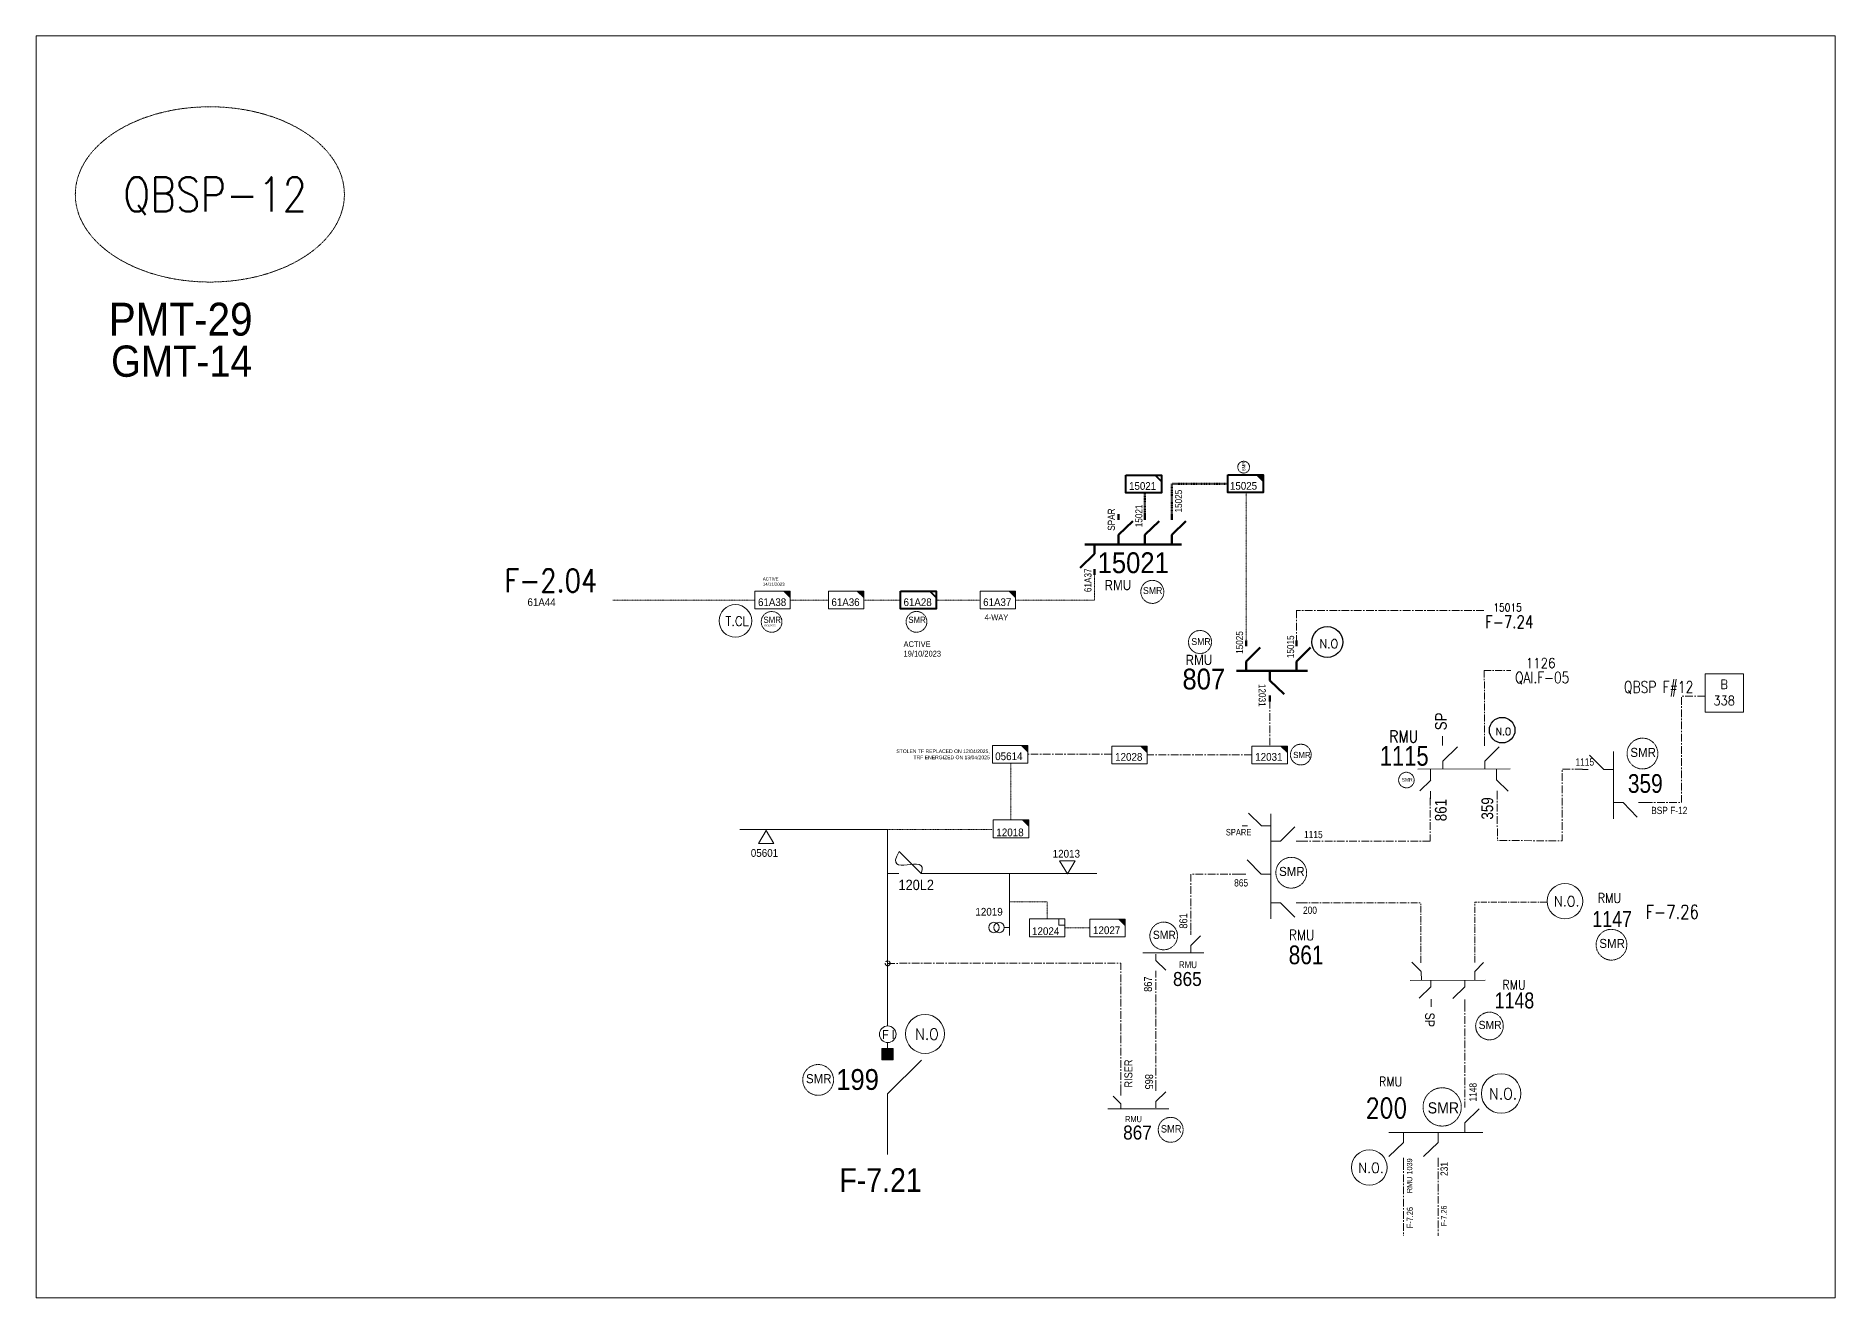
# Model space of a CAD drawing. Header units: metres. Extents: x 65984 to 144644, y -19036 to 23726.
# Drawn here: x 86634 to 88026, y 1802 to 2779 of the extents above; entities that cross this region are included whole.
import ezdxf
from ezdxf.enums import TextEntityAlignment as Align

# ---------------------------------------------------------------- set-up
doc = ezdxf.new("R2010")
doc.units = ezdxf.units.M
doc.header["$MEASUREMENT"] = 0
doc.linetypes.add('( Center )', pattern=[2, 1.25, -0.25, 0.25, -0.25])
doc.linetypes.add('DGN Style 3', pattern=[0.013877, 0, -0.013877])
doc.layers.get('0').update_dxf_attribs({"color": 95, "lineweight": 40})
for name, color, linetype, lineweight in [('ABS', 7, 'Continuous', 40), ('ABS NUMBER', 112, 'Continuous', 30), ('d_eos', 111, 'Continuous', 40), ('d_eos no', 121, 'Continuous', 40), ('d_fco', 5, 'Continuous', 40), ('d_fco text', 95, 'Continuous', 40), ('d_oh branch', 94, 'Continuous', 40), ('d_switch', 95, 'Continuous', 40), ('d_tf', 1, 'Continuous', 40), ('d_tf no', 6, 'Continuous', 40), ('d_tf_200', 1, 'Continuous', 40), ('d_ug cable', 95, 'Continuous', 40), ('d_ug main line', 95, 'Continuous', 40), ('d_unit sub', 7, 'Continuous', 40), ('EARTH FAULT INDICATOR', 95, 'Continuous', 40), ('FDR  2  04', 171, 'Continuous', 40), ('fedr no', 95, 'Continuous', 40), ('GRID STATION  04', 7, 'Continuous', 40), ('Level 37', 7, 'Continuous', 0), ('O H MAIN FEEDER', 4, 'Continuous', 100), ('SW N O', 114, 'Continuous', 30)]:
    doc.layers.add(name, color=color, linetype=linetype, lineweight=lineweight)
doc.styles.add('NASKHF', font='naskhf.shx', dxfattribs={"height": 8})
doc.styles.add('Style-Andalus', font='andlso.ttf')
doc.styles.add('Style-Arial', font='arial.ttf')
doc.styles.add('Style-ENGINEERING', font='ENGINEERING.shx')
doc.styles.add('Style-msdefault', font='msdefault.shx')
doc.styles.add('Style-simplex', font='simplex.shx')
doc.styles.add('Style-STANDARD', font='STANDARD.shx')

# ---------------------------------------------------------------- blocks, each defined once
blk = doc.blocks.new('*U1038')
at = {"layer": 'd_eos', "color": 2, "linetype": 'Continuous', "lineweight": 13, "ltscale": 1.028055}
for p, q in [((0.01, 16.17), (0.01, -16.15)), ((4.66, 8.43), (11.46, 15.43)), ((0.01, 8.42), (4.66, 8.43)), ((12.11, 8.43), (14.93, 8.43)), ((-12.08, -7.43), (-14.9, -7.43)), ((-4.64, -7.43), (-11.43, -14.44)), ((0.01, -7.43), (-4.64, -7.43))]:
    blk.add_line(p, q, dxfattribs=at)
blk = doc.blocks.new('TF3')
at = {"color": 0, "linetype": 'ByBlock', "lineweight": -2}
for p, q in [((11.3, 9), (18.3, 9)), ((18.3, 9), (18.3, 2))]:
    blk.add_line(p, q, dxfattribs=at)
at = {"color": 0, "linetype": 'ByBlock', "lineweight": -2, "flags": 128}
blk.add_lwpolyline([(18.3, 2), (11.3, 2), (11.3, 9)], dxfattribs=at)
at = {"color": 0, "linetype": 'ByBlock', "lineweight": -2}
blk.add_3dface([(-21.7, 9), (18.3, 9), (18.3, -11), (-21.7, -11)], dxfattribs=at)
blk = doc.blocks.new('TF_8')
at = {"color": 0, "linetype": 'ByBlock', "lineweight": -2}
blk.add_line((6.3, 4.95), (9.9, 1.35), dxfattribs=at)
blk.add_3dface([(-10.1, 4.95), (9.9, 4.95), (9.9, -5.05), (-10.1, -5.05)], dxfattribs=at)
blk = doc.blocks.new('exist.us-1000kva')
at = {"color": 0, "linetype": 'ByBlock', "lineweight": -2, "flags": 128}
blk.add_lwpolyline([(40, 12.9), (32.8, 20), (40, 20)], close=True, dxfattribs=at)
at = {"color": 0, "linetype": 'ByBlock', "lineweight": -2, "extrusion": (0, 0, -1)}
blk.add_solid([(-40, 12.9), (-32.8, 20), (-40, 20)], dxfattribs=at)
at = {"color": 0, "linetype": 'ByBlock', "lineweight": -2, "xscale": 2, "yscale": 2}
blk.add_blockref('TF_8', (20.2, 10.1), dxfattribs=at)
blk = doc.blocks.new('TFU_90')
at = {"layer": 'd_tf_200', "color": 154, "linetype": 'Continuous', "lineweight": 13}
blk.add_line((0, 10), (0, 0), dxfattribs=at)
for centre in [(0, 30), (0, 20)]:
    blk.add_circle(centre, 10, dxfattribs=at)
blk = doc.blocks.new('ABS2_1_1')
at = {"color": 0, "linetype": 'ByBlock', "lineweight": -2, "ltscale": 500}
for q in [(-29900, 43500), (0, 0)]:
    blk.add_line((0, 13600), q, dxfattribs=at)
at = {"color": 0, "linetype": 'ByBlock', "lineweight": -2, "ltscale": 500, "flags": 128}
for points in [[(5000, 43600), (-5000, 43600), (-5000, 53600), (5000, 53600)], [(3791, 49653), (3791, 49653), (3791, 49653)]]:
    blk.add_lwpolyline(points, close=True, dxfattribs=at)
at = {"color": 0, "linetype": 'ByBlock', "lineweight": -2, "ltscale": 500}
for points in [[(5000, 43600), (-5000, 43600), (5000, 53600), (-5000, 53600)], [(3791, 49653), (3791, 49653), (3791, 49653)]]:
    blk.add_solid(points, dxfattribs=at)
blk = doc.blocks.new('*U1012')
at = {"layer": 'd_fco', "color": 7, "linetype": 'Continuous', "lineweight": 13}
blk.add_line((-4.6, 4.21), (-10.13, 4.21), dxfattribs=at)
at = {"layer": 'd_fco', "color": 7, "linetype": 'Continuous', "lineweight": 13, "flags": 128}
blk.add_lwpolyline([(13.02, 4.21), (7.07, 4.21), (-4.4, -7.26)], dxfattribs=at)
at = {"layer": 'd_fco', "color": 7, "linetype": 'Continuous', "lineweight": 13}
blk.add_open_spline([(-4.4, -7.26), (-13, 7.69), (11.58, -7.67), (7.07, 4.21)], degree=3, dxfattribs=at)
blk = doc.blocks.new('*U1006')
at = {"layer": 'EARTH FAULT INDICATOR', "color": 2, "linetype": 'Continuous', "lineweight": 13}
blk.add_circle((0.02, 0.13), 4, dxfattribs=at)
at = {"layer": 'EARTH FAULT INDICATOR', "color": 2, "lineweight": 13, "style": 'Style-Andalus', "width": 0.9}
blk.add_text('F I', height=4.234, dxfattribs=at).set_placement((-2.61, 2.11), align=Align.TOP_LEFT)
blk = doc.blocks.new('*U1460')
at = {"layer": 'SW N O', "color": 3, "lineweight": 13, "ltscale": 0.426762}
blk.add_circle((0, 0), 16.8, dxfattribs=at)
at = {"layer": 'SW N O', "color": 3, "lineweight": 13, "style": 'Style-STANDARD'}
blk.add_text('N.O.', height=9.6, dxfattribs=at).set_placement((1.7, -0.2), align=Align.MIDDLE_CENTER)
blk = doc.blocks.new('*U1280')
at = {"layer": 'SW N O', "color": 1, "lineweight": 13}
blk.add_circle((0, 0), 16.8, dxfattribs=at)
at = {"layer": 'SW N O', "color": 1, "lineweight": 13, "style": 'Style-STANDARD'}
blk.add_text('T.CL', height=9.6, dxfattribs=at).set_placement((1.7, -0.2), align=Align.MIDDLE_CENTER)
blk = doc.blocks.new('TRA1_770')
at = {"layer": 'd_tf', "color": 154, "linetype": 'Continuous', "lineweight": 13, "ltscale": 0.000599346, "flags": 128}
blk.add_lwpolyline([(10.1, -17), (0.1, 0), (-9.9, -17)], close=True, dxfattribs=at)
blk = doc.blocks.new('TRA1_769')
at = {"layer": 'd_tf', "color": 154, "linetype": 'Continuous', "lineweight": 13, "ltscale": 0.000599346, "xscale": 1.000046566207833, "yscale": 1.000046566207833, "zscale": 1.000046566207833, "rotation": 180}
blk.add_blockref('TRA1_770', (0, 0), dxfattribs=at)
blk = doc.blocks.new('*U3529')
at = {"layer": 'SW N O', "color": 3}
blk.add_circle((0, 0), 16.8, dxfattribs=at)
at = {"layer": 'SW N O', "color": 3, "insert": (1.7, -1.8), "char_height": 9.6, "attachment_point": 5, "line_spacing_factor": 0.6, "style": 'Style-STANDARD'}
blk.add_mtext('N.O', dxfattribs=at)
blk = doc.blocks.new('*U3790')
at = {"layer": 'SW N O', "color": 3, "lineweight": 13}
blk.add_circle((0, 0), 16.8, dxfattribs=at)
at = {"layer": 'SW N O', "color": 3, "lineweight": 13, "style": 'Style-STANDARD'}
blk.add_text('N.O', height=9.6, dxfattribs=at).set_placement((1.7, -0.2), align=Align.MIDDLE_CENTER)
blk = doc.blocks.new('*U3947')
at = {"layer": 'SW N O', "color": 3, "lineweight": 13, "ltscale": 0.426762}
blk.add_circle((0, 0), 16.8, dxfattribs=at)
at = {"layer": 'SW N O', "color": 3, "lineweight": 13, "style": 'Style-STANDARD'}
blk.add_text('N.O.', height=9.6, dxfattribs=at).set_placement((1.7, -0.2), align=Align.MIDDLE_CENTER)
blk = doc.blocks.new('*U4251')
at = {"layer": 'SW N O', "color": 3, "ltscale": 0.426762}
blk.add_circle((0, 0), 16.8, dxfattribs=at)
at = {"layer": 'SW N O', "color": 3, "insert": (1.7, -1.8), "char_height": 9.6, "attachment_point": 5, "line_spacing_factor": 0.6, "style": 'Style-STANDARD'}
blk.add_mtext('N.O', dxfattribs=at)

msp = doc.modelspace()

# ---------------------------------------------------------------- linework, layer by layer
at = {"layer": 'd_eos', "color": 7, "linetype": 'Continuous', "lineweight": 211, "ltscale": 1.007494}
for p, q in [((87471.7, 2404.6), (87471.7, 2409)), ((87492.2, 2404.6), (87492.2, 2409)), ((87512.9, 2404.6), (87512.9, 2409)), ((87453.1, 2366.4), (87453.1, 2361.9))]:
    msp.add_line(p, q, dxfattribs=at)
at = {"layer": 'd_eos', "color": 2, "linetype": 'Continuous', "lineweight": 211, "ltscale": 1.007494}
for p, q in [((87471.7, 2392.8), (87482.7, 2403.5)), ((87492.2, 2392.8), (87503.2, 2403.5)), ((87512.9, 2392.8), (87523.9, 2403.5)), ((87445.8, 2385.5), (87520.6, 2385.5)), ((87453.1, 2385.5), (87453.1, 2378.1)), ((87471.7, 2385.5), (87471.7, 2392.8)), ((87492.2, 2385.5), (87492.2, 2392.8)), ((87512.9, 2385.5), (87512.9, 2392.8)), ((87453.1, 2378.1), (87442.1, 2367.4)), ((87570.4, 2306.7), (87570.4, 2311.2)), ((87609.4, 2306.7), (87609.4, 2311.2)), ((87570.4, 2295), (87581.4, 2305.7)), ((87609.4, 2295), (87620.4, 2305.7)), ((87563, 2287.6), (87618.1, 2287.6)), ((87570.4, 2287.6), (87570.4, 2295)), ((87588.9, 2287.6), (87588.9, 2280.3)), ((87609.4, 2287.6), (87609.4, 2295)), ((87588.9, 2280.3), (87599.9, 2269.6)), ((87588.9, 2268.5), (87588.9, 2264.1))]:
    msp.add_line(p, q, dxfattribs=at)
at = {"layer": 'd_eos', "color": 2, "linetype": 'Continuous', "lineweight": 13, "ltscale": 1.648794}
for p, q in [((87722.5, 2229.9), (87722.5, 2237.2)), ((87722.7, 2217.9), (87734, 2228.9)), ((87754.9, 2229.6), (87754.9, 2236.9)), ((87755.1, 2217.9), (87766.3, 2228.8)), ((87722.6, 2211.9), (87722.6, 2217.9)), ((87755.1, 2211.8), (87755.1, 2217.8)), ((87703.3, 2211.6), (87774.8, 2211.8)), ((87764.2, 2211.6), (87764.3, 2203.5)), ((87764.3, 2203.3), (87773.3, 2194.6)), ((87764.8, 2194.9), (87764.8, 2189.6))]:
    msp.add_line(p, q, dxfattribs=at)
at = {"layer": 'd_eos', "color": 2, "linetype": 'Continuous', "lineweight": 13, "ltscale": 1.335523}
for p, q in [((87713.4, 2203), (87704.9, 2194.8)), ((87713.2, 2203.2), (87713.2, 2211.6)), ((87706, 2055.1), (87698.7, 2062.2)), ((87705.6, 2061.9), (87705.6, 2066.7)), ((87755.4, 2048.3), (87697.5, 2048.2)), ((87706.1, 2048.4), (87706, 2054.9)), ((87713.5, 2048.2), (87713.5, 2043.3)), ((87739.7, 2048.2), (87739.7, 2043.3)), ((87713.5, 2043.3), (87704.4, 2034.5)), ((87713.6, 2033.8), (87713.6, 2027.8)), ((87739.7, 2043.3), (87730.5, 2034.3)), ((87739.8, 2033.5), (87739.8, 2027.6))]:
    msp.add_line(p, q, dxfattribs=at)
at = {"layer": 'd_eos', "color": 7, "linetype": 'Continuous', "lineweight": 13, "ltscale": 1.335523}
msp.add_line((87713.1, 2194.6), (87713.1, 2188.7), dxfattribs=at)
at = {"layer": 'd_eos', "color": 2, "linetype": 'Continuous', "lineweight": 13, "ltscale": 0.925249}
for p, q in [((87582.4, 2167.7), (87572.3, 2177.5)), ((87589.1, 2167.7), (87582.4, 2167.7))]:
    msp.add_line(p, q, dxfattribs=at)
at = {"layer": 'd_eos', "color": 2, "linetype": 'Continuous', "lineweight": 13, "ltscale": 1.028055}
for p, q in [((87589.7, 2095.8), (87589.7, 2177.1)), ((87597.2, 2155.9), (87608.1, 2167.1)), ((87589.7, 2155.9), (87597.2, 2155.9)), ((87582.2, 2130.3), (87571.3, 2141.6)), ((87589.7, 2130.3), (87582.2, 2130.3)), ((87589.7, 2108.3), (87597.2, 2108.3)), ((87597.2, 2108.3), (87608.1, 2097)), ((87739.7, 1949.9), (87739.7, 1954.4)), ((87739.7, 1937.9), (87750.9, 1948.8)), ((87739.7, 1930.4), (87739.7, 1937.9)), ((87680.8, 1930.4), (87753.7, 1930.4)), ((87692.2, 1922.9), (87681, 1912)), ((87692.2, 1930.4), (87692.2, 1922.9)), ((87719, 1922.9), (87707.8, 1912)), ((87692.2, 1910.9), (87692.2, 1906.4)), ((87719, 1910.9), (87719, 1906.4))]:
    msp.add_line(p, q, dxfattribs=at)
at = {"layer": 'd_eos', "color": 7, "linetype": 'Continuous', "lineweight": 13, "ltscale": 0.925249}
msp.add_line((87571.6, 2167.7), (87567.5, 2167.7), dxfattribs=at)
at = {"layer": 'd_eos', "color": 7, "linetype": 'Continuous', "lineweight": 13, "ltscale": 1.028055}
for p, q in [((87609.2, 2155.9), (87613.7, 2155.9)), ((87570.2, 2130.3), (87565.7, 2130.3)), ((87609.2, 2108.3), (87613.7, 2108.3)), ((87719, 1930.4), (87719, 1922.9))]:
    msp.add_line(p, q, dxfattribs=at)
at = {"layer": 'd_eos', "color": 2, "linetype": 'Continuous', "lineweight": 13, "ltscale": 0.803612}
for p, q in [((87527.6, 2083.4), (87527.6, 2086.4)), ((87527.6, 2075.3), (87535.2, 2082.7)), ((87527.6, 2070.3), (87527.6, 2075.3)), ((87500.7, 2068.6), (87500.7, 2063.6)), ((87500.7, 2063.6), (87508.3, 2056.2)), ((87500.7, 2055.5), (87500.7, 2052.5)), ((87500.7, 1962.7), (87500.7, 1965.8)), ((87500.7, 1954.6), (87508.3, 1962)), ((87500.7, 1949.6), (87500.7, 1954.6))]:
    msp.add_line(p, q, dxfattribs=at)
at = {"layer": 'd_eos', "color": 2, "linetype": 'Continuous', "lineweight": 13, "ltscale": 0.691971}
for p, q in [((87490.6, 2069.5), (87537.7, 2069.5)), ((87527.7, 2069.4), (87527.7, 2073.5)), ((87473.5, 1952.8), (87467.5, 1958.7)), ((87473.5, 1959.2), (87473.5, 1961.7)), ((87473.5, 1948.7), (87473.5, 1952.8)), ((87463.5, 1948.8), (87510.6, 1948.8))]:
    msp.add_line(p, q, dxfattribs=at)
at = {"layer": 'd_eos', "color": 2, "linetype": 'Continuous', "lineweight": 13, "ltscale": 1.081774}
for p, q in [((87747.4, 2055.2), (87754.1, 2062)), ((87747.5, 2062.2), (87747.5, 2066.9)), ((87747.4, 2055.2), (87747.4, 2048.3))]:
    msp.add_line(p, q, dxfattribs=at)
at = {"layer": 'd_oh branch', "color": 154, "linetype": 'Continuous', "lineweight": 13}
for p, q in [((87293.1, 2165), (87178.6, 2165)), ((87323.8, 2130.8), (87454.9, 2130.8)), ((87387.4, 2082.9), (87387.4, 2130.6))]:
    msp.add_line(p, q, dxfattribs=at)
at = {"layer": 'd_ug cable', "color": 174, "linetype": 'DGN Style 3', "lineweight": 100}
msp.add_line((87492.2, 2408.9), (87492.2, 2425.5), dxfattribs=at)
at = {"layer": 'd_ug cable', "color": 154, "linetype": 'DGN Style 3', "lineweight": 13}
for p, q in [((87293.1, 2165), (87374, 2165)), ((87430.3, 2088.8), (87449.5, 2088.8))]:
    msp.add_line(p, q, dxfattribs=at)
at = {"layer": 'd_ug cable', "color": 154, "linetype": 'DGN Style 3', "lineweight": 100, "flags": 128}
msp.add_lwpolyline([(87512.9, 2409), (87512.9, 2432.5), (87556.4, 2432.5)], dxfattribs=at)
at = {"layer": 'd_ug cable', "color": 154, "linetype": 'DGN Style 3', "lineweight": 13, "flags": 128}
for points in [[(87570.4, 2311.2), (87570.4, 2425.7)], [(87453.1, 2361.9), (87453.1, 2342.5), (87392, 2342.5)], [(87190.4, 2342.5), (87080.5, 2342.5)], [(87247.2, 2342.5), (87217.7, 2342.5)], [(87303.1, 2342.5), (87274.6, 2342.5)], [(87364.6, 2342.5), (87330.6, 2342.5)], [(87388.5, 2216.3), (87388.5, 2172.4)], [(87387.5, 2109.1), (87416.5, 2109.1), (87416.5, 2095.7)]]:
    msp.add_lwpolyline(points, dxfattribs=at)
at = {"layer": 'd_ug cable', "color": 2, "linetype": 'DGN Style 3', "lineweight": 13}
for centre, radius in [((87568.6, 2445.3), 4.56), ((87497.9, 2348.8), 8.92), ((87203.3, 2325.6), 8.03), ((87315.4, 2325.6), 8.03), ((87534.8, 2310), 8.92), ((87612.8, 2222.9), 8.03), ((87877.2, 2223.7), 11.9), ((87694.5, 2203.2), 6.03), ((87605.4, 2131.5), 11.9), ((87506.7, 2082.6), 10.7), ((87853.2, 2075.8), 11.9), ((87758.8, 2012.9), 10.7), ((87239.3, 1971.2), 11.9), ((87722.2, 1950.3), 14.8), ((87512.1, 1932.6), 9.63)]:
    msp.add_circle(centre, radius, dxfattribs=at)
at = {"layer": 'd_ug main line', "color": 154, "linetype": '( Center )', "lineweight": 13, "ltscale": 4.734899}
for p, q in [((87713, 2189.5), (87713, 2155.9)), ((87764.8, 2194.2), (87764.9, 2156.4)), ((87713, 2155.9), (87613.7, 2155.9))]:
    msp.add_line(p, q, dxfattribs=at)
at = {"layer": 'd_ug main line', "color": 31, "linetype": '( Center )', "lineweight": 13, "ltscale": 4.734899, "flags": 128}
for points in [[(87754.5, 2334.5), (87609.1, 2334.5)], [(87609.4, 2334.3), (87609.4, 2309.5)]]:
    msp.add_lwpolyline(points, dxfattribs=at)
at = {"layer": 'd_ug main line', "color": 31, "linetype": '( Center )', "lineweight": 13, "ltscale": 4.261409, "flags": 128}
for points in [[(87754.8, 2287.9), (87754.9, 2236.9)], [(87754.8, 2287.9), (87775.4, 2287.9)]]:
    msp.add_lwpolyline(points, dxfattribs=at)
at = {"layer": 'd_ug main line', "color": 154, "linetype": '( Center )', "lineweight": 13, "ltscale": 4.734899, "flags": 128}
for points in [[(87588.9, 2264.4), (87588.9, 2229.6)], [(87925.7, 2268.1), (87907.5, 2268.1), (87907.5, 2185.8), (87878.8, 2185.8)], [(87466.5, 2223.2), (87401.6, 2223.2)], [(87574.9, 2222.7), (87494, 2222.7)], [(87830.8, 2211.6), (87815, 2211.6), (87815, 2156.2), (87764.9, 2156.4)], [(87565.7, 2130.3), (87527.6, 2130.3), (87527.6, 2086.4)], [(87473.5, 1961.7), (87473.5, 2061.5), (87293.1, 2061.4)], [(87500.7, 1965.1), (87500.7, 2052.5)], [(87739.8, 2030), (87739.8, 2030), (87739.7, 1954.4)]]:
    msp.add_lwpolyline(points, dxfattribs=at)
at = {"layer": 'd_ug main line', "color": 154, "linetype": '( Center )', "lineweight": 13, "ltscale": 4.261409, "flags": 128}
msp.add_lwpolyline([(87612.6, 2108.3), (87612.6, 2108.3), (87705.6, 2108.3)], dxfattribs=at)
at = {"layer": 'd_ug main line', "color": 154, "linetype": '( Center )', "lineweight": 13, "ltscale": 3.835269, "flags": 128}
for points in [[(87705.6, 2062.4), (87705.6, 2062.4), (87705.6, 2108.3)], [(87802.9, 2108.6), (87802.9, 2108.6), (87747.4, 2108.6)], [(87747.4, 2062), (87747.4, 2062), (87747.4, 2108.6)]]:
    msp.add_lwpolyline(points, dxfattribs=at)
at = {"layer": 'd_ug main line', "color": 174, "linetype": '( Center )', "lineweight": 13, "ltscale": 4.734899, "flags": 128}
for points in [[(87692.2, 1907.6), (87692.2, 1850.5)], [(87719, 1909.8), (87719, 1850.5)]]:
    msp.add_lwpolyline(points, dxfattribs=at)
at = {"layer": 'd_ug main line', "color": 6, "linetype": '( Center )', "lineweight": 13, "ltscale": 4.734899}
msp.add_circle((87293.1, 2061.4), 1.86, dxfattribs=at)
at = {"layer": 'FDR  2  04', "color": 154, "linetype": 'Continuous', "lineweight": 13}
msp.add_line((87293.1, 2165), (87293.1, 2013), dxfattribs=at)
at = {"layer": 'FDR  2  04', "color": 6, "linetype": 'Continuous', "lineweight": 13}
msp.add_line((87293.1, 2000.1), (87293.1, 1989.2), dxfattribs=at)
at = {"layer": 'fedr no', "color": 82, "linetype": 'DGN Style 3', "lineweight": 13, "true_color": 0x1dc70e}
msp.add_ellipse((86768.6, 2656.3), major_axis=(104.1, 0), ratio=0.651175, dxfattribs=at)
at = {"layer": 'GRID STATION  04', "color": 154, "linetype": 'Continuous', "lineweight": 13, "ltscale": 0.948481, "flags": 128}
msp.add_lwpolyline([(87925.7, 2255.8), (87955.3, 2255.8), (87955.3, 2285.4), (87925.7, 2285.4)], close=True, dxfattribs=at)
at = {"layer": 'O H MAIN FEEDER', "color": 6, "lineweight": 13, "ltscale": 0.786421}
msp.add_line((87293.1, 2000.1), (87293.1, 1993.9), dxfattribs=at)
at = {"layer": 'O H MAIN FEEDER', "color": 40, "lineweight": 13, "ltscale": 0.786421}
msp.add_line((87293.1, 1951.2), (87293.1, 1913.6), dxfattribs=at)
at = {"layer": 'O H MAIN FEEDER', "color": 140, "lineweight": 13, "ltscale": 0.498271, "flags": 128}
msp.add_lwpolyline([(86634.1, 2778.9), (88026.2, 2778.9), (88026.2, 1802.5), (86634.1, 1802.5)], close=True, dxfattribs=at)

# ---------------------------------------------------------------- block references
at = {"layer": 'ABS', "color": 2, "linetype": 'Continuous', "lineweight": 13, "ltscale": 1.309156, "xscale": 0.0008771356817909954, "yscale": -0.0008771356817909959, "zscale": 0.0005808672430756188, "rotation": 180.0000000000002}
msp.add_blockref('ABS2_1_1', (87293.1, 1948.4), dxfattribs=at)
at = {"layer": 'd_eos', "color": 2, "linetype": 'Continuous', "lineweight": 13, "ltscale": 1.028055, "extrusion": (0, 0, -1), "xscale": 1.610510000000001, "yscale": 1.610510000000001, "zscale": 1.610510000000001, "rotation": 180}
msp.add_blockref('*U1038', (-87854.7, 2199.3), dxfattribs=at)
at = {"layer": 'd_fco', "color": 7, "linetype": 'Continuous', "lineweight": 13, "extrusion": (0, 0, -1), "xscale": 1.492494824786243, "yscale": 1.492494824786243, "zscale": 1.492494824786243, "rotation": 180.0000000006}
msp.add_blockref('*U1012', (-87308.5, 2137.1), dxfattribs=at)
at = {"layer": 'd_tf', "color": 154, "linetype": 'Continuous', "lineweight": 13, "ltscale": 0.000599346, "xscale": 0.5958887000000002, "yscale": 0.5958887000000002, "zscale": 0.5958887000000002}
for p, rotation in [((87199.1, 2164.2), 180), ((87432.2, 2130.7), 359.9999999999999)]:
    msp.add_blockref('TRA1_769', p, dxfattribs=dict(at, rotation=rotation))
at = {"layer": 'd_tf_200', "color": 154, "linetype": 'Continuous', "lineweight": 13, "xscale": 0.4026275000000002, "yscale": 0.4026275000000002, "zscale": 0.4026275000000002, "rotation": 89.99999999999984}
msp.add_blockref('TFU_90', (87387.4, 2089.1), dxfattribs=at)
at = {"layer": 'd_unit sub', "color": 154, "linetype": 'Continuous', "lineweight": 40, "xscale": 1.37460979614615, "yscale": 1.37460979614615, "zscale": 0.6873048980730748, "rotation": 359.9999999999999}
msp.add_blockref('TF_8', (87491.4, 2432.4), dxfattribs=at)
at = {"layer": 'd_unit sub', "color": 2, "linetype": 'Continuous', "lineweight": 40, "rotation": 359.9999999999999}
for name, p, xscale, yscale, zscale in [('exist.us-1000kva', (87556.4, 2425.7), 0.6836326965741027, 0.6836326965741027, 0.6398808601060326), ('TF_8', (87317, 2342.5), 1.37460979614615, 1.37460979614615, 0.6873048980730748)]:
    msp.add_blockref(name, p, dxfattribs=dict(at, xscale=xscale, yscale=yscale, zscale=zscale))
at = {"layer": 'd_unit sub', "color": 2, "linetype": 'Continuous', "lineweight": 13, "zscale": 0.6398808601060326, "rotation": 359.9999999999999}
for p, xscale, yscale in [((87190.4, 2335.6), 0.6836326965741027, 0.6836326965741027), ((87574.9, 2215.8), 0.6874586305272004, 0.6874586305272004)]:
    msp.add_blockref('exist.us-1000kva', p, dxfattribs=dict(at, xscale=xscale, yscale=yscale))
at = {"layer": 'd_unit sub', "color": 154, "linetype": 'Continuous', "lineweight": 13, "rotation": 359.9999999999999}
for name, p, xscale, yscale, zscale in [('exist.us-1000kva', (87247.2, 2335.6), 0.6836326965741027, 0.6836326965741027, 0.6398808601060326), ('exist.us-1000kva', (87364.6, 2335.6), 0.6836326965741027, 0.6836326965741027, 0.6398808601060326), ('exist.us-1000kva', (87374.1, 2216.3), 0.6874586305272004, 0.6874586305272004, 0.6398808601060326), ('exist.us-1000kva', (87466.5, 2215.8), 0.6874586305272004, 0.6874586305272004, 0.6398808601060326), ('exist.us-1000kva', (87374.8, 2158.6), 0.6874586305272004, 0.6874586305272004, 0.6398808601060326), ('TF3', (87417.7, 2089.5), 0.6894607374916972, 0.6894607374916972, 0.1950356861603184), ('exist.us-1000kva', (87449.5, 2081.9), 0.6874586305272004, 0.6874586305272004, 0.6398808601060326)]:
    msp.add_blockref(name, p, dxfattribs=dict(at, xscale=xscale, yscale=yscale, zscale=zscale))
at = {"layer": 'EARTH FAULT INDICATOR', "color": 2, "linetype": 'Continuous', "lineweight": 13, "xscale": 1.610510000000001, "yscale": 1.610510000000001, "zscale": 1.610510000000001}
msp.add_blockref('*U1006', (87293.1, 2006.3), dxfattribs=at)
at = {"layer": 'SW N O', "color": 1, "lineweight": 13, "xscale": 0.7517975182090033, "yscale": 0.7517975182090033, "zscale": 0.7517975182090033}
msp.add_blockref('*U1280', (87175.3, 2326.3), dxfattribs=at)
at = {"layer": 'SW N O', "color": 3}
for name, p, xscale, yscale, zscale in [('*U3529', (87633.3, 2310), 0.7125126591334389, 0.7125126591334389, 0.7125126591334389), ('*U4251', (87768.6, 2241.8), 0.5891261689740899, 0.5891261689740899, 0.5891261689740899)]:
    msp.add_blockref(name, p, dxfattribs=dict(at, xscale=xscale, yscale=yscale, zscale=zscale))
at = {"layer": 'SW N O', "color": 3, "lineweight": 13}
for name, p, xscale, yscale, zscale in [('*U3947', (87817.2, 2109.5), 0.8181615348826335, 0.8181615348826335, 0.8181615348826335), ('*U3790', (87322, 2006.8), 0.8975896441878419, 0.8975896441878419, 0.8975896441878419), ('*U1460', (87767.8, 1960.7), 0.909068372091815, 0.909068372091815, 0.909068372091815), ('*U3947', (87665.8, 1903.4), 0.8181615348826335, 0.8181615348826335, 0.8181615348826335)]:
    msp.add_blockref(name, p, dxfattribs=dict(at, xscale=xscale, yscale=yscale, zscale=zscale))

# ---------------------------------------------------------------- texts
at = {"layer": 'ABS NUMBER', "color": 2, "lineweight": 13, "style": 'Style-Arial', "width": 0.88}
msp.add_text('199', height=16.11, dxfattribs=at).set_placement((87253.3, 1979.6), align=Align.TOP_LEFT)
at = {"layer": 'd_eos no', "color": 7, "linetype": 'Continuous', "lineweight": 13, "style": 'Style-Arial', "width": 0.88}
for s, height, p in [('PMT-29', 25.45, (86690.4, 2572.5)), ('GMT-14', 24.18, (86692.2, 2539.4))]:
    msp.add_text(s, height=height, dxfattribs=at).set_placement(p, align=Align.TOP_LEFT)
at = {"layer": 'd_eos no', "color": 2, "linetype": 'Continuous', "lineweight": 140, "style": 'Style-Arial', "width": 0.88}
for s, p in [('15021', (87455.6, 2379.4)), ('807', (87521.2, 2289.4))]:
    msp.add_text(s, height=16.11, dxfattribs=at).set_placement(p, align=Align.TOP_LEFT)
at = {"layer": 'd_eos no', "color": 2, "linetype": 'Continuous', "lineweight": 13, "ltscale": 1.124039, "style": 'Style-msdefault', "width": 0.833333}
msp.add_text('1115', height=15.26, dxfattribs=at).set_placement((87673.9, 2214.3))
at = {"layer": 'd_eos no', "color": 2, "linetype": 'Continuous', "lineweight": 13}
for s, height, style, width, p in [('359', 14.49, 'Style-msdefault', 0.833333, (87865.9, 2193.3)), ('861', 14.49, 'Style-msdefault', 0.833333, (87603.4, 2060.7)), ('867', 10.83, 'Style-Arial', 0.88, (87475.3, 1925.1))]:
    msp.add_text(s, height=height, dxfattribs=dict(at, style=style, width=width)).set_placement(p)
at = {"layer": 'd_eos no', "color": 2, "linetype": 'Continuous', "lineweight": 13, "ltscale": 0.910471, "style": 'Style-msdefault', "width": 0.833333}
for s, p in [('1147', (87838.4, 2089.5)), ('1148', (87762.8, 2026.5))]:
    msp.add_text(s, height=12.36, dxfattribs=at).set_placement(p)
at = {"layer": 'd_eos no', "color": 2, "linetype": 'Continuous', "lineweight": 13, "style": 'Style-Arial', "width": 0.88}
msp.add_text('865', height=10.83, dxfattribs=at).set_placement((87513.9, 2054.7), align=Align.TOP_LEFT)
at = {"layer": 'd_fco text', "color": 7, "linetype": 'Continuous', "lineweight": 13, "style": 'Style-msdefault', "width": 0.916667}
msp.add_text('120L2', height=8.05, dxfattribs=at).set_placement((87301.5, 2126.1), align=Align.TOP_LEFT)
at = {"layer": 'd_switch', "color": 7, "linetype": 'Continuous', "lineweight": 30, "style": 'Style-ENGINEERING', "width": 0.857143}
msp.add_text('61A37', height=5.52, rotation=90, dxfattribs=at).set_placement((87445.3, 2366.9), align=Align.TOP_RIGHT)
msp.add_text('12031', height=5.52, rotation=270, dxfattribs=at).set_placement((87585.7, 2277.6), align=Align.TOP_LEFT)
at = {"layer": 'd_switch', "color": 2, "linetype": 'Continuous', "lineweight": 13, "style": 'Style-ENGINEERING', "width": 0.857143}
for s, rotation, p in [('861', 90, (87518.8, 2100.1)), ('867', 89.9925, (87491.5, 2051.2)), ('RISER', 90, (87476.3, 1987))]:
    msp.add_text(s, height=6.19, rotation=rotation, dxfattribs=at).set_placement(p, align=Align.TOP_RIGHT)
at = {"layer": 'd_switch', "color": 2, "linetype": 'Continuous', "lineweight": 13, "width": 0.857143}
for s, height, rotation, style, p in [('865', 6.19, 270, 'Style-ENGINEERING', (87498.5, 1975.7)), ('F-7.26', 4.78, 90, 'Style-msdefault', (87694.8, 1856.5)), ('F-7.26', 4.47, 90, 'Style-msdefault', (87721.3, 1857.9))]:
    msp.add_text(s, height=height, rotation=rotation, dxfattribs=dict(at, style=style)).set_placement(p, align=Align.TOP_LEFT)
at = {"layer": 'd_switch', "color": 2, "linetype": 'Continuous', "lineweight": 30, "style": 'Style-msdefault', "width": 0.9}
msp.add_text('F-7.21', height=18.31, dxfattribs=at).set_placement((87255.8, 1902.9), align=Align.TOP_LEFT)
at = {"layer": 'd_switch', "color": 7, "linetype": 'Continuous', "lineweight": 30, "char_height": 5.524, "rotation": 90, "style": 'NASKHF'}
for s, insert, attachment_point in [('\\FENGINEERING;\\H1x;\\W0.857143;15025\\P', (87515.4, 2427.8), 3), ('\\FENGINEERING;\\H1x;\\W0.857143;SPAR ', (87463.4, 2413.3), 3), ('\\FENGINEERING;\\H1x;\\W0.857143;15021', (87484.7, 2416.4), 3), ('\\FENGINEERING;\\H1x;\\W0.857143;15025\\P', (87562.6, 2300.8), 1), ('\\FENGINEERING;\\H1x;\\W0.857143;15015', (87602.1, 2297.5), 1)]:
    msp.add_mtext(s, dxfattribs=dict(at, insert=insert, attachment_point=attachment_point))
at = {"layer": 'd_tf no', "color": 1, "linetype": 'Continuous', "lineweight": 40, "style": 'Style-msdefault', "width": 0.945946}
msp.add_text('SMR', height=2.43, rotation=90, dxfattribs=at).set_placement((87567.4, 2442.1), align=Align.TOP_LEFT)
at = {"layer": 'd_tf no', "color": 154, "linetype": 'Continuous', "lineweight": 40, "style": 'Style-msdefault', "width": 0.945946}
msp.add_text('15021', height=5.96, dxfattribs=at).set_placement((87479.9, 2433.7), align=Align.TOP_LEFT)
at = {"layer": 'd_tf no', "color": 2, "linetype": 'Continuous', "lineweight": 40, "style": 'Style-msdefault', "width": 0.945946}
msp.add_text('15025', height=5.96, dxfattribs=at).set_placement((87558, 2433.8), align=Align.TOP_LEFT)
at = {"layer": 'd_tf no', "color": 7, "linetype": 'Continuous', "lineweight": 13, "style": 'Style-msdefault'}
for s, height, width, p in [('61A44', 5.96, 0.945946, (87014.4, 2343.8)), ('18/06/2023', 1.31, 0.947368, (87197.3, 2323.4))]:
    msp.add_text(s, height=height, dxfattribs=dict(at, width=width)).set_placement(p, align=Align.TOP_LEFT)
at = {"layer": 'd_tf no', "color": 121, "linetype": 'Continuous', "lineweight": 13, "style": 'Style-msdefault', "width": 0.945946}
msp.add_text('61A38', height=5.96, dxfattribs=at).set_placement((87192.8, 2343.8), align=Align.TOP_LEFT)
at = {"layer": 'd_tf no', "color": 154, "linetype": 'Continuous', "lineweight": 13, "style": 'Style-msdefault'}
for s, height, width, p in [('61A36', 5.96, 0.945946, (87249.6, 2343.8)), ('61A37', 5.96, 0.945946, (87367, 2343.8)), ('05614', 6, 0.947368, (87376.3, 2224.6)), ('12028', 6, 0.947368, (87469.1, 2224.1)), ('12018', 6, 0.947368, (87377.2, 2165.7)), ('05601', 6, 0.947368, (87187.2, 2149.8)), ('12013', 6, 0.947368, (87420.8, 2149.2)), ('12019', 6, 0.947368, (87361, 2104.3)), ('12024', 6, 0.947368, (87404.8, 2089.3)), ('12027', 6, 0.947368, (87452, 2090))]:
    msp.add_text(s, height=height, dxfattribs=dict(at, width=width)).set_placement(p, align=Align.TOP_LEFT)
at = {"layer": 'd_tf no', "color": 1, "linetype": 'Continuous', "lineweight": 13, "style": 'Style-msdefault', "width": 0.947368}
for height, p in [(5.32, (87490.7, 2352.5)), (4.79, (87197, 2329.6)), (4.79, (87309.1, 2329.6)), (5.32, (87528.1, 2313)), (7.02, (87867.8, 2228.1)), (4.79, (87606.9, 2225)), (7.02, (87596, 2136)), (6.32, (87498.3, 2086.6)), (7.02, (87843.8, 2080.3)), (6.32, (87750.4, 2016.9)), (7.02, (87229.9, 1975.7)), (8.62, (87711, 1953.9)), (5.68, (87504.5, 1936.2))]:
    msp.add_text('SMR', height=height, dxfattribs=at).set_placement(p, align=Align.TOP_LEFT)
at = {"layer": 'd_tf no', "color": 2, "linetype": 'Continuous', "lineweight": 13, "style": 'Style-msdefault', "width": 0.947368}
msp.add_text('12031', height=6, dxfattribs=at).set_placement((87577.5, 2224.1), align=Align.TOP_LEFT)
at = {"layer": 'd_tf no', "color": 121, "linetype": 'Continuous', "lineweight": 40, "insert": (87196.5, 2360), "char_height": 2.445, "attachment_point": 1, "style": 'NASKHF'}
msp.add_mtext('\\Fmsdefault;\\H1x;\\W0.945946;ACTIVE\\P14/11/2023', dxfattribs=at)
at = {"layer": 'd_tf no', "color": 1, "linetype": 'Continuous', "lineweight": 40, "insert": (87690.9, 2204.8), "char_height": 2.761, "attachment_point": 1, "style": 'NASKHF'}
msp.add_mtext('\\Fmsdefault;\\H1x;\\W0.945946;SMR^I', dxfattribs=at)
at = {"layer": 'd_unit sub', "color": 121, "linetype": 'Continuous', "lineweight": 40, "style": 'Style-msdefault', "width": 0.945946}
msp.add_text('61A28', height=5.96, dxfattribs=at).set_placement((87305.4, 2343.8), align=Align.TOP_LEFT)
at = {"layer": 'd_unit sub', "color": 7, "linetype": 'Continuous', "lineweight": 40, "insert": (87368.1, 2331.3), "char_height": 4.437, "attachment_point": 1, "style": 'NASKHF'}
msp.add_mtext('\\Fmsdefault;\\H1x;\\W0.945946;4-WAY', dxfattribs=at)
at = {"layer": 'd_unit sub', "color": 121, "linetype": 'Continuous', "lineweight": 40, "insert": (87305.4, 2310.6), "char_height": 4.437, "attachment_point": 1, "style": 'NASKHF'}
msp.add_mtext('\\Fmsdefault;\\H1x;\\W0.945946;ACTIVE\\P19/10/2023', dxfattribs=at)
at = {"layer": 'fedr no', "color": 6, "linetype": 'Continuous', "lineweight": 13, "style": 'Style-STANDARD', "width": 0.909091}
msp.add_text('QBSP-12', height=26.69, dxfattribs=at).set_placement((86772.7, 2656.3), align=Align.MIDDLE_CENTER)
at = {"layer": 'fedr no', "color": 2, "linetype": 'Continuous', "lineweight": 13, "style": 'Style-STANDARD', "width": 0.909091}
msp.add_text('F-2.04', height=17.7, dxfattribs=at).set_placement((87032.5, 2357.5), align=Align.MIDDLE_CENTER)
at = {"layer": 'GRID STATION  04', "color": 7, "linetype": 'Continuous', "lineweight": 13, "ltscale": 0.548986, "style": 'Style-simplex', "width": 0.866667}
msp.add_text('15015', height=5.95, dxfattribs=at).set_placement((87772.8, 2336.7), align=Align.MIDDLE_CENTER)
at = {"layer": 'GRID STATION  04', "color": 55, "linetype": 'Continuous', "lineweight": 13, "ltscale": 0.75024, "style": 'Style-STANDARD', "width": 0.866667}
msp.add_text('F-7.24', height=9.69, dxfattribs=at).set_placement((87774.1, 2325.6), align=Align.MIDDLE_CENTER)
at = {"layer": 'GRID STATION  04', "color": 7, "linetype": 'Continuous', "lineweight": 13, "ltscale": 0.641076, "style": 'Style-simplex', "width": 0.866667}
msp.add_text('1126', height=7.74, dxfattribs=at).set_placement((87798.4, 2293.7), align=Align.MIDDLE_CENTER)
at = {"layer": 'GRID STATION  04', "color": 55, "linetype": 'Continuous', "lineweight": 13, "ltscale": 0.675216, "style": 'Style-STANDARD', "width": 0.866667}
msp.add_text('QAI.F-05', height=8.72, dxfattribs=at).set_placement((87799.6, 2282.5), align=Align.MIDDLE_CENTER)
at = {"layer": 'GRID STATION  04', "color": 7, "linetype": 'Continuous', "lineweight": 13, "style": 'Style-STANDARD', "width": 0.866667}
msp.add_text('QBSP F#12', height=8.87, dxfattribs=at).set_placement((87889.7, 2275.2), align=Align.MIDDLE_CENTER)
at = {"layer": 'GRID STATION  04', "color": 154, "linetype": 'Continuous', "lineweight": 13, "style": 'Style-STANDARD'}
for s, p in [('B', (87940.3, 2277.2)), ('338', (87940.4, 2264.7))]:
    msp.add_text(s, height=7.1, dxfattribs=at).set_placement(p, align=Align.MIDDLE_CENTER)
at = {"layer": 'GRID STATION  04', "color": 2, "linetype": 'Continuous', "lineweight": 13, "ltscale": 0.739704, "style": 'Style-STANDARD', "width": 0.866667}
msp.add_text('F-7.26', height=10.67, dxfattribs=at).set_placement((87900.2, 2101.2), align=Align.MIDDLE_CENTER)
at = {"layer": 'Level 37', "color": 2, "linetype": 'Continuous', "lineweight": 100, "style": 'Style-msdefault', "width": 0.86}
for p in [(87481.6, 2358), (87544.3, 2300.1)]:
    msp.add_text('RMU', height=7.89, rotation=0.0004, dxfattribs=at).set_placement(p, align=Align.TOP_RIGHT)
at = {"layer": 'Level 37', "color": 2, "linetype": 'Continuous', "lineweight": 13, "ltscale": 1.170575, "style": 'Style-simplex', "width": 0.854701}
msp.add_text('RMU', height=9.08, dxfattribs=at).set_placement((87692.4, 2236.9), align=Align.MIDDLE_CENTER)
at = {"layer": 'Level 37', "color": 7, "linetype": 'Continuous', "lineweight": 13, "ltscale": 1.458, "style": 'Style-msdefault', "width": 0.857143}
for s, p in [('SP', (87716.7, 2255.5)), ('861', (87716.6, 2188.6)), ('359', (87752.6, 2189.9))]:
    msp.add_text(s, height=9.04, rotation=89.9921, dxfattribs=at).set_placement(p, align=Align.TOP_RIGHT)
at = {"layer": 'Level 37', "color": 7, "linetype": 'Continuous', "lineweight": 13, "style": 'Style-msdefault', "width": 0.857143}
for s, p in [('1115', (87825.4, 2220)), ('BSP F-12', (87883.9, 2182.5)), ('200', (87614.5, 2105.3))]:
    msp.add_text(s, height=5.64, dxfattribs=at).set_placement(p, align=Align.TOP_LEFT)
for s, height, p in [('SPARE', 5.07, (87574.5, 2165.4)), ('1115', 5.64, (87629.7, 2163.9)), ('865', 5.64, (87572, 2126.5))]:
    msp.add_text(s, height=height, rotation=359.9921, dxfattribs=at).set_placement(p, align=Align.TOP_RIGHT)
at = {"layer": 'Level 37', "color": 2, "linetype": 'Continuous', "lineweight": 13, "ltscale": 0.948166, "style": 'Style-simplex', "width": 0.854701}
for p in [(87851.6, 2111.9), (87777.8, 2044.8)]:
    msp.add_text('RMU', height=7.36, dxfattribs=at).set_placement(p, align=Align.MIDDLE_CENTER)
at = {"layer": 'Level 37', "color": 2, "linetype": 'Continuous', "lineweight": 13}
for s, height, style, width, p in [('RMU', 8.04, 'Style-simplex', 0.854701, (87613.4, 2083.3)), ('200', 15.12, 'Style-STANDARD', 0.909091, (87679.1, 1949.5))]:
    msp.add_text(s, height=height, dxfattribs=dict(at, style=style, width=width)).set_placement(p, align=Align.MIDDLE_CENTER)
at = {"layer": 'Level 37', "color": 2, "linetype": 'Continuous', "lineweight": 13, "style": 'Style-msdefault', "width": 0.86}
msp.add_text('RMU', height=5.31, dxfattribs=at).set_placement((87518.5, 2063), align=Align.TOP_LEFT)
at = {"layer": 'Level 37', "color": 2, "linetype": 'Continuous', "lineweight": 13, "ltscale": 1.18098, "style": 'Style-msdefault', "width": 0.857143}
msp.add_text('SP', height=7.32, rotation=269.9921, dxfattribs=at).set_placement((87716.3, 2012.1), align=Align.TOP_RIGHT)
at = {"layer": 'Level 37', "color": 2, "linetype": 'Continuous', "lineweight": 13, "ltscale": 0.9, "style": 'Style-simplex', "width": 0.854701}
msp.add_text('RMU', height=7.24, dxfattribs=at).set_placement((87682.3, 1969.9), align=Align.MIDDLE_CENTER)
at = {"layer": 'Level 37', "color": 7, "linetype": 'Continuous', "lineweight": 13, "style": 'Style-msdefault', "width": 0.857143}
for s, p in [('1148', (87743.2, 1954.5)), ('231', (87720.9, 1896.9))]:
    msp.add_text(s, height=5.64, rotation=90, dxfattribs=at).set_placement(p, align=Align.TOP_LEFT)
at = {"layer": 'Level 37', "color": 2, "linetype": 'Continuous', "lineweight": 13, "ltscale": 0.9, "style": 'Style-msdefault', "width": 0.86}
msp.add_text('RMU', height=4.78, dxfattribs=at).set_placement((87476.9, 1943.3), align=Align.TOP_LEFT)
at = {"layer": 'Level 37', "color": 7, "linetype": 'Continuous', "lineweight": 13, "ltscale": 0.729, "style": 'Style-msdefault', "width": 0.857143}
msp.add_text('RMU 1039', height=4.11, rotation=90, dxfattribs=at).set_placement((87694.9, 1883.6), align=Align.TOP_LEFT)
at = {"layer": 'Level 37', "color": 2, "linetype": 'Continuous', "lineweight": 100, "ltscale": 0.540737, "insert": (87372.1, 2226.9), "char_height": 2.84, "attachment_point": 3, "rotation": 0.0004, "style": 'NASKHF'}
msp.add_mtext('\\Fmsdefault;\\H1x;\\W0.86;STOLEN TF REPLACED ON 12/04/2025,\\PTRF ENERGIZED ON 13/04/2025', dxfattribs=at)

doc.saveas('drawing.dxf')
